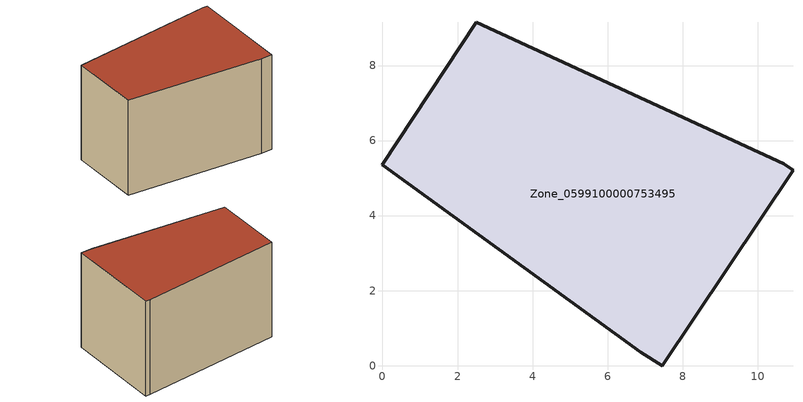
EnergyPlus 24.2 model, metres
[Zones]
Zone_0599100000753495
 floor ground (C_G): 2.5,9.15 10.69,5.39 10.94,5.21 7.46,0 6.89,0.36 0,5.36 z0.66
 wall outside (C_F): 10.69,5.39 2.5,9.15 0,5.36 6.89,0.36 7.46,0 10.94,5.21 10.69,5.39 z0.66:6.65
 roof outside (C_R): 10.94,5.21 10.69,5.39 2.5,9.15 0,5.36 6.89,0.36 7.46,0 z6.65
[BUILDING]
Pand.0599100000753495: North Axis=0; Terrain=City; Loads Convergence Tolerance Value=0.04; Temperature Convergence Tolerance Value=0.4; Solar Distribution=FullExterior; Maximum Number of Warmup Days=25; Minimum Number of Warmup Days=1
[Site:Location]
Rotterdam.The.Hague.AP_ZH_NLD Design_Conditions: Latitude=51.96; Longitude=4.45; Time Zone=1; Elevation=-4.5
[SITE:GROUNDTEMPERATURE:BUILDINGSURFACE]
18, 18, 18, 18, 18, 18, 18, 18, 18, 18, 18, 18
[MATERIAL] Thermal Absorptance=0.9; Solar Absorptance=0.7; Visible Absorptance=0.7
Name | Roughness | Thickness | Conductivity | Density | Specific Heat
G.TI.2006-2014 | MediumSmooth | 0.15 | 0.06 | 540 | 1210
F.TI.2006-2014 | Rough | 0.3 | 0.12 | 1920 | 840
R.TI.2006-2014 | MediumRough | 0.2 | 0.08 | 1500 | 1000
[CONSTRUCTION]
C_G: G.TI.2006-2014
C_F: F.TI.2006-2014
C_R: R.TI.2006-2014
[ZONE]
Zone_0599100000753495: Type=1; Multiplier=1; Ceiling Height=Autocalculate; Volume=Autocalculate; Floor Area=autocalculate; Part of Total Floor Area=Yes
[ZONEINFILTRATION:DESIGNFLOWRATE]
Infil_Zone_0599100000753495: Zone or ZoneList or Space or SpaceList=Zone_0599100000753495; Schedule=AlwaysOn; Design Flow Rate Calculation Method=Flow/Area; Flow Rate per Floor Area=0.0015; Constant Term Coefficient=1; Temperature Term Coefficient=0; Velocity Term Coefficient=0; Velocity Squared Term Coefficient=0
[HVACTEMPLATE:ZONE:IDEALLOADSAIRSYSTEM]
Zone_0599100000753495: Maximum Heating Supply Air Temperature=50; Minimum Cooling Supply Air Temperature=13; Maximum Heating Supply Air Humidity Ratio=0.0156; Minimum Cooling Supply Air Humidity Ratio=0.0077; Heating Limit=NoLimit; Cooling Limit=NoLimit; Dehumidification Control Type=ConstantSensibleHeatRatio; Cooling Sensible Heat Ratio=0.7; Dehumidification Setpoint=60; Humidification Control Type=None; Humidification Setpoint=30; Outdoor Air Method=None; Outdoor Air Flow Rate per Person=0.00944; Outdoor Air Flow Rate per Zone Floor Area=0; Outdoor Air Flow Rate per Zone=0; Demand Controlled Ventilation Type=None; Outdoor Air Economizer Type=NoEconomizer; Heat Recovery Type=None; Sensible Heat Recovery Effectiveness=0.7; Latent Heat Recovery Effectiveness=0.65
[ZONECONTROL:THERMOSTAT]
ThermostatControl_Zone_0599100000753495: Zone or ZoneList=Zone_0599100000753495; Control Type Schedule=DualSetpointControlType; Control 1=Thermostat_Zone_0599100000753495; Temperature Difference Between Cutout And Setpoint=0
[THERMOSTATSETPOINT:DUALSETPOINT]
Thermostat_Zone_0599100000753495: Heating Setpoint Temperature Schedule=HeatingSetpoint_Zone_0599100000753495; Cooling Setpoint Temperature Schedule=CoolingSetpoint_Zone_0599100000753495
[SCHEDULE:COMPACT]
HeatingSetpoint_Zone_0599100000753495: Through: 12/31, For: AllDays, Until: 24:00, 21
CoolingSetpoint_Zone_0599100000753495: Through: 12/31, For: AllDays, Until: 24:00, 24
DualSetpointControlType: Through: 12/31, For: AllDays, Until: 24:00, 4
AlwaysOn: Through: 12/31, For: AllDays, Until: 24:00, 1
